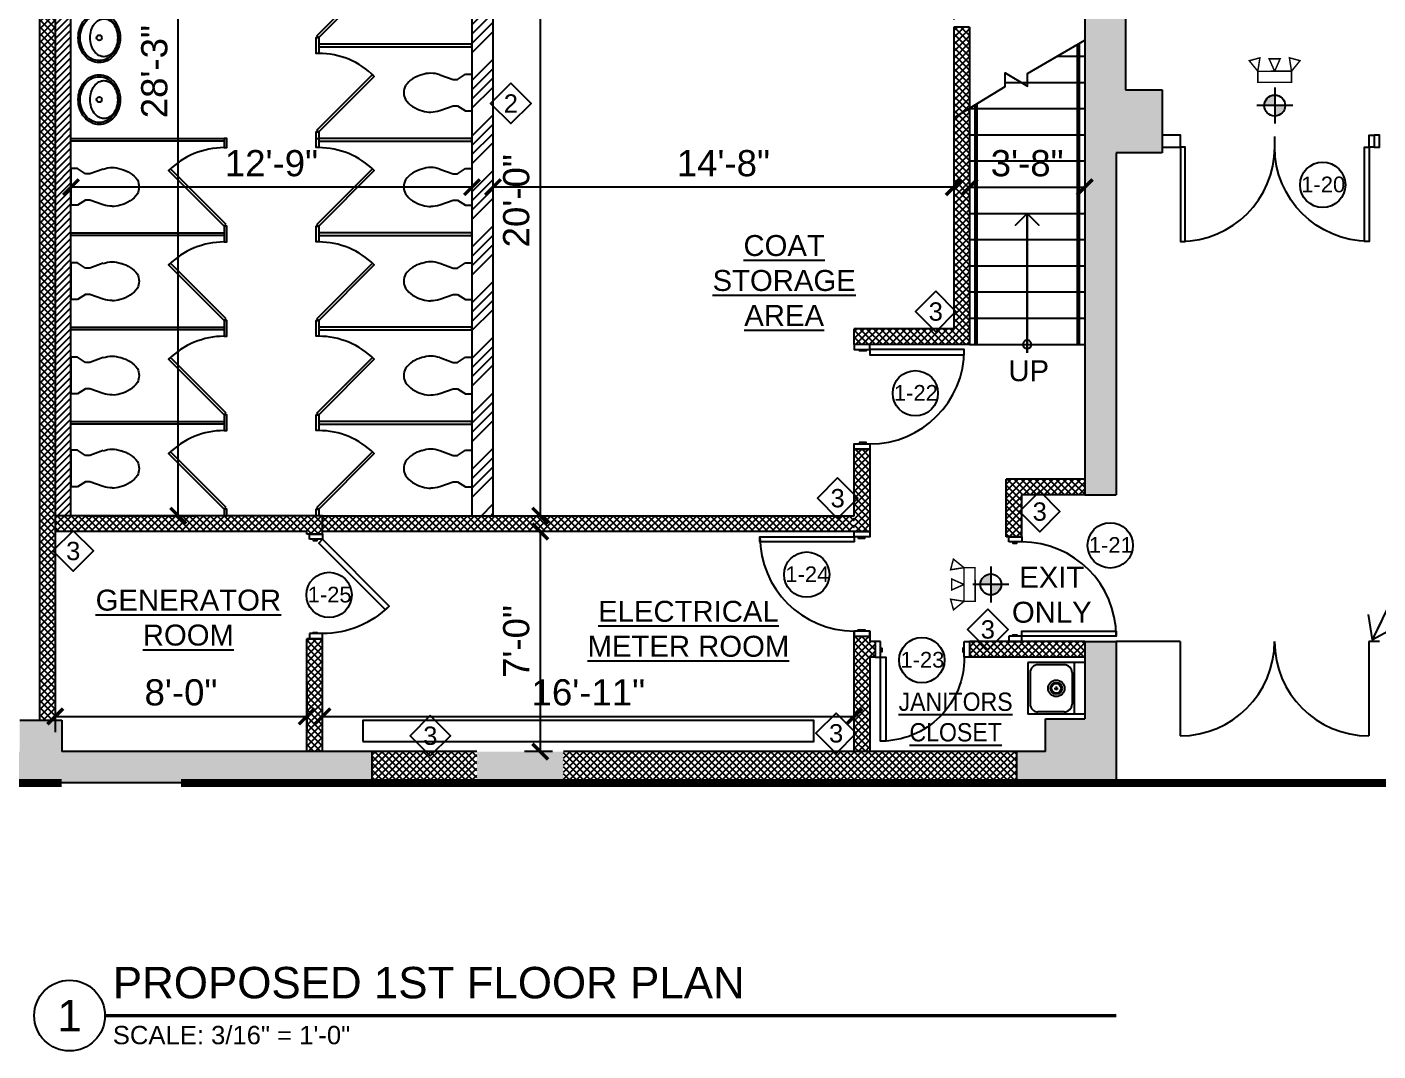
# Model space of a CAD drawing. Header units: inches. Extents: x -5252 to 14398, y -1665 to 9844.
# Drawn here: x -3378 to -2862, y 410 to 800 of the extents above; entities that cross this region are included whole.
import ezdxf
from ezdxf.enums import TextEntityAlignment as Align

# ---------------------------------------------------------------- set-up
doc = ezdxf.new("R2010")
doc.units = ezdxf.units.IN
doc.header["$LTSCALE"] = 48
doc.header["$MEASUREMENT"] = 0
for name, pattern in [('HIDDEN', [0.375, 0.25, -0.125]), ('HIDDEN2', [0.1875, 0.125, -0.0625]), ('PHANTOM', [2.5, 1.25, -0.25, 0.25, -0.25, 0.25, -0.25])]:
    doc.linetypes.add(name, pattern=pattern)
for name, color, linetype in [('A-Door', 151, 'Continuous'), ('ABOVE', 8, 'HIDDEN'), ('Dimensions', 5, 'Continuous'), ('door symbol', 91, 'Continuous'), ('E-4', 1, 'Continuous'), ('E-5', 5, 'Continuous'), ('EXIT-SIGNS', 1, 'Continuous'), ('Hatch', 9, 'Continuous'), ('Kitchen-Equipment', 5, 'Continuous'), ('PA-EMERGENCY-LIGHTS', 1, 'Continuous'), ('PLUMBING', 5, 'Continuous'), ('PROPERTY LINE', 2, 'PHANTOM'), ('Stair-Exist', 8, 'Continuous'), ('STAIRS', 5, 'Continuous'), ('TB1', 31, 'Continuous'), ('TEXT', 1, 'Continuous'), ('TOILET-FLOOR', 5, 'Continuous'), ('Wall-Exist', 6, 'Continuous'), ('Wall-Full', 2, 'Continuous'), ('Wall-New', 2, 'Continuous'), ('Wall-Type', 231, 'Continuous')]:
    doc.layers.add(name, color=color, linetype=linetype)
doc.styles.add('ARIAL', font='arial.ttf')
doc.styles.add('DIMTEXT', font='arial.ttf')
doc.styles.add('ROMANS', font='romans.shx')
doc.styles.get("Standard").update_dxf_attribs({"font": 'arial.ttf'})
doc.styles.add('STYLUSBT', font='stylu.ttf')
doc.styles.add('SWA-STND', font='arial.ttf')
doc.linetypes.add('FENCE', pattern='A,0.5,-0.1,["X",Standard,S=0.1,R=0,X=-0.035,Y=-0.05],-0.1', length=0.7)
doc.dimstyles.new('PA-DIM', dxfattribs={"dimtxt": 5, "dimasz": 5, "dimexe": 3, "dimexo": 0, "dimgap": 1, "dimtad": 1, "dimdec": 0, "dimzin": 3, "dimdsep": 46, "dimlunit": 4, "dimtxsty": 'STYLUSBT', "dimblk": 'ARCHTICK', "dimcen": 0.09, "dimclrd": 256, "dimclre": 256, "dimclrt": 1, "dimadec": 0, "dimazin": 0, "dimtfac": 1, "dimtdec": 0, "dimtix": 1, "dimtmove": 1, "dimatfit": 3, "dimldrblk": 'OPEN90', "dimfxl": 1, "dimfrac": 1, "dimtolj": 1, "dimtzin": 0, "dimarcsym": 0})
doc.dimstyles.new('SWA-48', dxfattribs={"dimscale": 0, "dimtxt": 10, "dimasz": 6, "dimexe": 6, "dimexo": 6, "dimgap": 4, "dimtad": 1, "dimdec": 0, "dimzin": 3, "dimdsep": 46, "dimlunit": 4, "dimtxsty": 'SWA-STND', "dimblk": 'ARCHTICK', "dimcen": 6, "dimclrd": 5, "dimclre": 5, "dimclrt": 1, "dimadec": 0, "dimazin": 0, "dimtfac": 1, "dimtdec": 0, "dimtix": 1, "dimtofl": 0, "dimtmove": 2, "dimatfit": 3, "dimfxl": 1, "dimtolj": 1, "dimtzin": 0, "dimlwd": -1, "dimlwe": -1, "dimarcsym": 0})

# ---------------------------------------------------------------- blocks, each defined once
blk = doc.blocks.new('Anno_Title_T1')
at = {"color": 0, "linetype": 'ByBlock', "lineweight": -2}
blk.add_lwpolyline([(2.75, 0), (3.75, 0)], dxfattribs=at)
at = {"color": 0, "linetype": 'ByBlock', "lineweight": -2, "style": 'ROMANS'}
blk.add_attdef('TITLE', (2.75, 0.5), '', height=1.25, dxfattribs=at)
blk.add_attdef('SCALE', text='', height=0.75, dxfattribs=at).set_placement((2.75, -0.5), align=Align.TOP_LEFT)
blk = doc.blocks.new('Anno_Title_A1')
at = {"color": 0, "linetype": 'ByBlock', "lineweight": -2}
blk.add_circle((0, 0), 2.25, dxfattribs=at)
blk.add_circle((0, 0), 2.25, dxfattribs=at)
at = {"color": 0, "linetype": 'ByBlock', "lineweight": -2, "style": 'ROMANS'}
blk.add_attdef('NUMBER', text='', height=1.25, dxfattribs=at).set_placement((0, 0), align=Align.MIDDLE)
blk = doc.blocks.new('_ArchTick')
at = {"color": 0, "linetype": 'ByBlock', "const_width": 0.219}
blk.add_lwpolyline([(-0.5, -0.5), (0.5, 0.5)], dxfattribs=at)
blk = doc.blocks.new('*U17')
for p, q in [((0, 0), (0, 4)), ((36, 0), (36, 4))]:
    blk.add_line(p, q)
blk.add_lwpolyline([(0, 0), (0, -36), (1.75, -36), (1.75, 0)], close=True)
blk.add_arc((0, 0), 36, 270, 0)
blk = doc.blocks.new('EXIT')
at = {"layer": 'EXIT-SIGNS'}
h = blk.add_hatch(color=251, dxfattribs=at)
h.paths.add_polyline_path([(6557.72, 28.43), (6557.72, 23.02, 0.414214), (6563.12, 28.43)])
h.paths.add_polyline_path([(6552.32, 28.43), (6557.72, 28.43), (6557.72, 33.83, 0.414214)])
for p, q in [((6557.72, 37.72), (6557.72, 19.17)), ((6567, 28.44), (6548.45, 28.44))]:
    blk.add_line(p, q, dxfattribs=at)
blk.add_circle((6557.72, 28.44), 5.4, dxfattribs=at)
blk = doc.blocks.new('EMERG LIGHT WALL')
at = {"layer": 'PA-EMERGENCY-LIGHTS', "const_width": 1}
blk.add_lwpolyline([(6557.72, -172.75), (6546.29, -172.75), (6546.29, -165.22), (6540.51, -158.05), (6547.72, -156.12), (6546.29, -165.22), (6557.72, -165.22), (6553.99, -156.8), (6561.46, -156.8), (6557.72, -165.22), (6569.15, -165.22), (6567.72, -156.12), (6574.94, -158.05), (6569.15, -165.22), (6569.15, -172.75)], close=True, dxfattribs=at)
blk = doc.blocks.new('*D5109')
at = {"layer": 'Defpoints', "color": 0, "transparency": 16777216}
for p in [(-3171.28, 607.92), (-3182.01, 523.92), (-3171.28, 523.92)]:
    blk.add_point(p, dxfattribs=at)
at = {"layer": 'Dimensions', "color": 5, "transparency": 16777216}
for p, q in [((-3177.28, 607.92), (-3188.01, 607.92)), ((-3182.01, 607.92), (-3182.01, 523.92)), ((-3177.28, 523.92), (-3188.01, 523.92))]:
    blk.add_line(p, q, dxfattribs=at)
at = {"layer": 'Dimensions', "color": 5, "transparency": 16777216, "xscale": 6, "yscale": 6, "zscale": 6}
for p, rotation in [((-3182.01, 607.92), 90), ((-3182.01, 523.92), 270)]:
    blk.add_blockref('_ArchTick', p, dxfattribs=dict(at, rotation=rotation))
at = {"layer": 'Dimensions', "color": 1, "transparency": 16777216, "insert": (-3191.12, 565.92), "char_height": 10, "attachment_point": 5, "rotation": 90}
blk.add_mtext('\\A1;7\'-0"', dxfattribs=at)
blk = doc.blocks.new('*D5110')
at = {"layer": 'Defpoints', "color": 0, "transparency": 16777216}
for p in [(-3367.13, 555.78), (-3271.13, 555.78), (-3271.13, 537.34)]:
    blk.add_point(p, dxfattribs=at)
at = {"layer": 'E-4', "color": 5, "transparency": 16777216}
for p, q in [((-3367.13, 549.78), (-3367.13, 531.34)), ((-3271.13, 549.78), (-3271.13, 531.34)), ((-3367.13, 537.34), (-3271.13, 537.34))]:
    blk.add_line(p, q, dxfattribs=at)
at = {"layer": 'E-4', "color": 5, "transparency": 16777216, "xscale": 6, "yscale": 6, "zscale": 6, "rotation": 180}
blk.add_blockref('_ArchTick', (-3367.13, 537.34), dxfattribs=at)
at = {"layer": 'E-4', "color": 5, "transparency": 16777216, "xscale": 6, "yscale": 6, "zscale": 6}
blk.add_blockref('_ArchTick', (-3271.13, 537.34), dxfattribs=at)
at = {"layer": 'E-4', "color": 1, "transparency": 16777216, "insert": (-3319.13, 546.45), "char_height": 10, "attachment_point": 5, "style": 'SWA-STND'}
blk.add_mtext('\\A1;8\'-0"', dxfattribs=at)
blk = doc.blocks.new('*D5156')
at = {"layer": 'Defpoints', "color": 0, "transparency": 16777216}
for p in [(-3018.15, 739.32), (-2974.15, 739.32), (-2974.15, 739.32)]:
    blk.add_point(p, dxfattribs=at)
at = {"layer": 'E-4', "color": 5, "transparency": 16777216}
blk.add_line((-3018.15, 739.32), (-2974.15, 739.32), dxfattribs=at)
at = {"layer": 'E-4', "color": 5, "transparency": 16777216, "xscale": 6, "yscale": 6, "zscale": 6, "rotation": 180}
blk.add_blockref('_ArchTick', (-3018.15, 739.32), dxfattribs=at)
at = {"layer": 'E-4', "color": 5, "transparency": 16777216, "xscale": 6, "yscale": 6, "zscale": 6}
blk.add_blockref('_ArchTick', (-2974.15, 739.32), dxfattribs=at)
at = {"layer": 'E-4', "color": 1, "transparency": 16777216, "insert": (-2996.15, 748.42), "char_height": 10, "attachment_point": 5, "style": 'SWA-STND'}
blk.add_mtext('\\A1;3\'-8"', dxfattribs=at)
blk = doc.blocks.new('Wc-Wm')
for p, q in [((-7, -3), (-7, -0.5)), ((-7, -0.5), (7, -0.5)), ((-5.04, -6.09), (-7, -3)), ((5.04, -6.09), (7, -3)), ((7, -3), (7, -0.5)), ((-6.84, -12.82), (-5.04, -7.69)), ((-5.04, -7.69), (-5.04, -6.09)), ((5.04, -7.69), (5.04, -6.09)), ((6.84, -12.82), (5.04, -7.69))]:
    blk.add_line(p, q)
for centre, radius, start, end in [((3.12, -16.22), 10.52, 161.1646, 180), ((-3.12, -16.22), 10.52, 360, 18.8354), ((3.12, -16.22), 10.52, 180, 198.8354), ((5.91, -16.2), 13.2, 194.9626, 211.7838), ((-6.53, -15.66), 14.01, 327.6462, 344.7553), ((-0.62, -16.74), 8.05, 341.1646, 3.7754), ((3.98, -16.74), 11.29, 214.6359, 233.9389), ((-3.98, -16.74), 11.29, 306.0611, 325.3641), ((0, -20.57), 5.93, 243.2988, 270), ((0, -20.57), 5.93, 270, 296.7012)]:
    blk.add_arc(centre, radius, start, end)
blk = doc.blocks.new('R-Lav')
for points in [[(0, 8, -0.084101), (3.71, 7.37, -0.091322), (6.72, 5.66, -0.103814), (8.8, 2.99, -0.114782), (9.5, 0, -0.114782), (8.8, -2.99, -0.103814), (6.72, -5.66, -0.091322), (3.71, -7.37, -0.084101), (0, -8, -0.084101), (-3.71, -7.37, -0.091322), (-6.72, -5.66, -0.103814), (-8.8, -2.99, -0.114782), (-9.5, 0, -0.114782), (-8.8, 2.99, -0.103814), (-6.72, 5.66, -0.091322), (-3.71, 7.37, -0.084101)], [(0, 7.25, -0.084101), (3.46, 6.66, -0.091322), (6.23, 5.08, -0.103814), (8.13, 2.66, -0.114782), (8.75, 0, -0.114782), (8.13, -2.66, -0.103814), (6.23, -5.08, -0.091322), (3.46, -6.66, -0.084101), (0, -7.25, -0.084101), (-3.46, -6.66, -0.091322), (-6.23, -5.08, -0.103814), (-8.13, -2.66, -0.114782), (-8.75, 0, -0.114782), (-8.13, 2.66, -0.103814), (-6.23, 5.08, -0.091322), (-3.46, 6.66, -0.084101)], [(0, 3.44, -0.073018), (2.87, 3.02, -0.084057), (5.13, 1.9, -0.106512), (6.74, 0.1, -0.130573), (7.25, -1.81, -0.130573), (6.74, -3.73, -0.106512), (5.13, -5.53, -0.084057), (2.87, -6.64, -0.073018), (0, -7.06, -0.073018), (-2.87, -6.64, -0.084057), (-5.13, -5.53, -0.106512), (-6.74, -3.73, -0.130573), (-7.25, -1.81, -0.130573), (-6.74, 0.1, -0.106512), (-5.13, 1.9, -0.084057), (-2.87, 3.02, -0.073018)]]:
    blk.add_lwpolyline(points, format="xyb", close=True)
blk.add_circle((0, 0), 1)
blk = doc.blocks.new('*U2645')
at = {"layer": 'A-Door', "color": 151, "linetype": 'Continuous', "lineweight": -3}
for points in [[(2, 5), (4, 5), (4, 41), (2, 41)], [(2, 0), (0, 0), (0, 5), (2, 5)], [(2, 1.5), (2.5, 1.5), (2.5, 3), (2, 3)], [(38, 1.5), (37.5, 1.5), (37.5, 3), (38, 3)], [(38, 0), (40, 0), (40, 5), (38, 5)]]:
    blk.add_lwpolyline(points, close=True, dxfattribs=at)
at = {"layer": 'A-Door', "color": 151, "linetype": 'Continuous', "lineweight": -3, "extrusion": (0, 0, -1)}
blk.add_arc((-2, 5), 36, 90, 180, dxfattribs=at)
blk = doc.blocks.new('A$C377B6908')
at = {"layer": 'Kitchen-Equipment'}
for p, q in [((0, 21.75), (0, 0)), ((0, 21.75), (19.75, 21.75)), ((19.75, 21.75), (19.75, 0)), ((0, 17.75), (19.75, 17.75)), ((3.87, 16.87), (15.88, 16.87)), ((0.87, 13.87), (0.87, 3.87)), ((18.88, 13.87), (18.88, 3.87)), ((3.87, 0.87), (15.88, 0.87)), ((0, 0), (19.75, 0)), ((19.75, 0), (19.75, 0))]:
    blk.add_line(p, q, dxfattribs=at)
at = {"layer": 'Kitchen-Equipment', "color": 8}
for p, q in [((9.13, 10.87), (10.63, 10.87)), ((9.88, 10.12), (9.88, 11.62))]:
    blk.add_line(p, q, dxfattribs=at)
for radius in [3.16, 2.22, 1.81]:
    blk.add_circle((9.88, 10.87), radius, dxfattribs=at)
at = {"layer": 'Kitchen-Equipment'}
for centre, start, end in [((3.87, 13.87), 90, 180), ((15.88, 13.87), 0, 90), ((3.87, 3.87), 180, 270), ((15.88, 3.87), 270, 0)]:
    blk.add_arc(centre, 3, start, end, dxfattribs=at)
blk = doc.blocks.new('*D5163')
at = {"layer": 'Defpoints', "color": 0, "transparency": 16777216}
for p in [(-3406.44, 1210.92), (-3373.13, 1210.92), (-3380.65, 523.92)]:
    blk.add_point(p, dxfattribs=at)
at = {"layer": 'E-5', "color": 5, "transparency": 16777216}
for p, q in [((-3379.13, 1210.92), (-3412.44, 1210.92)), ((-3406.44, 523.92), (-3406.44, 1210.92)), ((-3386.65, 523.92), (-3412.44, 523.92))]:
    blk.add_line(p, q, dxfattribs=at)
at = {"layer": 'E-5', "color": 5, "transparency": 16777216, "xscale": 6, "yscale": 6, "zscale": 6}
for p, rotation in [((-3406.44, 1210.92), 90), ((-3406.44, 523.92), 270)]:
    blk.add_blockref('_ArchTick', p, dxfattribs=dict(at, rotation=rotation))
at = {"layer": 'E-5', "color": 1, "transparency": 16777216, "insert": (-3415.54, 867.42), "char_height": 10, "attachment_point": 5, "rotation": 90, "style": 'SWA-STND'}
blk.add_mtext('\\A1;57\'-3"', dxfattribs=at)
blk = doc.blocks.new('*D5166')
at = {"layer": 'Defpoints', "color": 0, "transparency": 16777216}
for p in [(-3200.05, 739.32), (-3200.05, 739.32), (-3024.15, 739.32)]:
    blk.add_point(p, dxfattribs=at)
at = {"layer": 'E-5', "color": 5, "transparency": 16777216}
blk.add_line((-3024.15, 739.32), (-3200.05, 739.32), dxfattribs=at)
at = {"layer": 'E-5', "color": 5, "transparency": 16777216, "xscale": 6, "yscale": 6, "zscale": 6, "rotation": 180}
blk.add_blockref('_ArchTick', (-3200.05, 739.32), dxfattribs=at)
at = {"layer": 'E-5', "color": 5, "transparency": 16777216, "xscale": 6, "yscale": 6, "zscale": 6}
blk.add_blockref('_ArchTick', (-3024.15, 739.32), dxfattribs=at)
at = {"layer": 'E-5', "color": 1, "transparency": 16777216, "insert": (-3112.1, 748.42), "char_height": 10, "attachment_point": 5, "style": 'SWA-STND'}
blk.add_mtext('\\A1;14\'-8"', dxfattribs=at)
blk = doc.blocks.new('*D5167')
at = {"layer": 'Defpoints', "color": 0, "transparency": 16777216}
for p in [(-3200.05, 854.36), (-3200.05, 613.92), (-3182.01, 613.92)]:
    blk.add_point(p, dxfattribs=at)
at = {"layer": 'E-5', "color": 5, "transparency": 16777216}
for p, q in [((-3194.05, 854.36), (-3176.01, 854.36)), ((-3182.01, 854.36), (-3182.01, 613.92)), ((-3194.05, 613.92), (-3176.01, 613.92))]:
    blk.add_line(p, q, dxfattribs=at)
at = {"layer": 'E-5', "color": 5, "transparency": 16777216, "xscale": 6, "yscale": 6, "zscale": 6}
for p, rotation in [((-3182.01, 854.36), 90), ((-3182.01, 613.92), 270)]:
    blk.add_blockref('_ArchTick', p, dxfattribs=dict(at, rotation=rotation))
at = {"layer": 'E-5', "color": 1, "transparency": 16777216, "insert": (-3191.12, 734.14), "char_height": 10, "attachment_point": 5, "rotation": 90, "style": 'SWA-STND'}
blk.add_mtext('\\A1;20\'-0"', dxfattribs=at)
blk = doc.blocks.new('*D5152')
at = {"layer": 'Defpoints', "color": 0, "transparency": 16777216}
for p in [(-3361.13, 739.32), (-3361.13, 739.32), (-3208.05, 739.32)]:
    blk.add_point(p, dxfattribs=at)
at = {"layer": 'Dimensions', "color": 5, "transparency": 16777216}
blk.add_line((-3208.05, 739.32), (-3361.13, 739.32), dxfattribs=at)
at = {"layer": 'Dimensions', "color": 5, "transparency": 16777216, "xscale": 6, "yscale": 6, "zscale": 6, "rotation": 180}
blk.add_blockref('_ArchTick', (-3361.13, 739.32), dxfattribs=at)
at = {"layer": 'Dimensions', "color": 5, "transparency": 16777216, "xscale": 6, "yscale": 6, "zscale": 6}
blk.add_blockref('_ArchTick', (-3208.05, 739.32), dxfattribs=at)
at = {"layer": 'Dimensions', "color": 1, "transparency": 16777216, "insert": (-3284.59, 748.42), "char_height": 10, "attachment_point": 5, "style": 'SWA-STND'}
blk.add_mtext('\\A1;12\'-9"', dxfattribs=at)
blk = doc.blocks.new('*D5153')
at = {"layer": 'Defpoints', "color": 0, "transparency": 16777216}
for p in [(-3361.13, 952.91), (-3320.15, 952.91), (-3361.13, 613.92)]:
    blk.add_point(p, dxfattribs=at)
at = {"layer": 'E-5', "color": 5, "transparency": 16777216}
for p, q in [((-3355.13, 952.91), (-3314.15, 952.91)), ((-3320.15, 613.92), (-3320.15, 952.91)), ((-3355.13, 613.92), (-3314.15, 613.92))]:
    blk.add_line(p, q, dxfattribs=at)
at = {"layer": 'E-5', "color": 5, "transparency": 16777216, "xscale": 6, "yscale": 6, "zscale": 6}
for p, rotation in [((-3320.15, 952.91), 90), ((-3320.15, 613.92), 270)]:
    blk.add_blockref('_ArchTick', p, dxfattribs=dict(at, rotation=rotation))
at = {"layer": 'E-5', "color": 1, "transparency": 16777216, "insert": (-3329.26, 783.42), "char_height": 10, "attachment_point": 5, "rotation": 90, "style": 'SWA-STND'}
blk.add_mtext('\\A1;28\'-3"', dxfattribs=at)
blk = doc.blocks.new('*D5155')
at = {"layer": 'Defpoints', "color": 0, "transparency": 16777216}
for p in [(-3062.15, 537.34), (-3265.13, 523.92), (-3062.15, 523.92)]:
    blk.add_point(p, dxfattribs=at)
at = {"layer": 'E-5', "color": 5, "transparency": 16777216}
for p, q in [((-3265.13, 529.92), (-3265.13, 543.34)), ((-3062.15, 529.92), (-3062.15, 543.34)), ((-3265.13, 537.34), (-3062.15, 537.34))]:
    blk.add_line(p, q, dxfattribs=at)
at = {"layer": 'E-5', "color": 5, "transparency": 16777216, "xscale": 6, "yscale": 6, "zscale": 6, "rotation": 180}
blk.add_blockref('_ArchTick', (-3265.13, 537.34), dxfattribs=at)
at = {"layer": 'E-5', "color": 5, "transparency": 16777216, "xscale": 6, "yscale": 6, "zscale": 6}
blk.add_blockref('_ArchTick', (-3062.15, 537.34), dxfattribs=at)
at = {"layer": 'E-5', "color": 1, "transparency": 16777216, "insert": (-3163.64, 546.45), "char_height": 10, "attachment_point": 5, "style": 'SWA-STND'}
blk.add_mtext('\\A1;16\'-11"', dxfattribs=at)
blk = doc.blocks.new('wt')
at = {"layer": 'Wall-Type', "linetype": 'Continuous'}
blk.add_lwpolyline([(7.37, 0), (0, 7.37), (-7.37, 0), (0, -7.36)], close=True, dxfattribs=at)
at = {"layer": 'Wall-Type'}
blk.add_attdef('1', text='', height=5, dxfattribs=at).set_placement((0, 0), align=Align.MIDDLE)

msp = doc.modelspace()

# ---------------------------------------------------------------- hatches: boundary and pattern name
at = {"layer": 'Dimensions'}
h = msp.add_hatch(dxfattribs=at)
h.set_pattern_fill('ANSI37', color=253, scale=15)
h.set_pattern_definition([(45, (-14968.2727, 7959.639), (-1.32582521, 1.32582521), []), (135, (-14968.2727, 7959.639), (-1.32582521, -1.32582521), [])])
h.paths.add_polyline_path([(-3367.13, 1210.92), (-3373.13, 1210.92), (-3373.13, 535.92), (-3367.13, 535.92)])
h = msp.add_hatch(dxfattribs=at)
h.set_pattern_fill('ANSI31', color=253, scale=15)
h.paths.add_polyline_path([(-3361.13, 1168.92), (-3367.13, 1168.92), (-3367.13, 613.92), (-3361.13, 613.92)])
h = msp.add_hatch(dxfattribs=at)
h.set_pattern_fill('ANSI34', color=253, scale=20)
h.paths.add_polyline_path([(-3200.05, 854.36), (-3200.05, 860.36), (-3200.05, 896.91), (-3261.55, 896.91), (-3261.55, 912.91), (-3266.55, 912.91), (-3267.55, 912.91), (-3267.55, 890.91), (-3266.55, 890.91), (-3208.05, 890.91), (-3208.05, 689.92), (-3208.05, 613.92), (-3200.05, 613.92)])
h = msp.add_hatch(dxfattribs=at)
h.set_pattern_fill('ANSI37', color=253, scale=15)
h.set_pattern_definition([(45, (-3020.7754, 683.1459), (-1.325825, 1.325825), []), (135, (-3020.7754, 683.1459), (-1.325825, -1.325825), [])])
h.paths.add_polyline_path([(-3018.15, 769.49), (-3024.15, 765.84), (-3024.15, 685.32), (-3062.15, 685.32), (-3062.15, 679.32), (-3056.15, 679.32), (-3018.15, 679.32)])
h.paths.add_polyline_path([(-3018.15, 800.45), (-3024.15, 800.45), (-3024.15, 765.84), (-3018.15, 769.49)])
h.paths.add_polyline_path([(-2974.15, 565.92), (-3018.15, 565.92), (-3018.15, 559.92), (-2974.15, 559.92)])
h.paths.add_polyline_path([(-3054.15, 565.92), (-3056.15, 565.92), (-3056.15, 559.92), (-3054.15, 559.92)])
h.paths.add_polyline_path([(-3062.15, 607.92), (-3060.65, 607.92), (-3058.15, 607.92), (-3056.15, 607.92), (-3056.15, 639.32), (-3062.15, 639.32)])
h.paths.add_polyline_path([(-3060.65, 567.92), (-3062.15, 567.92), (-3062.15, 523.92), (-3056.15, 523.92), (-3056.15, 567.92), (-3058.15, 567.92)])
h = msp.add_hatch(dxfattribs=at)
h.set_pattern_fill('ANSI37', color=253, scale=15)
h.paths.add_polyline_path([(-2974.15, 627.92), (-3004.15, 627.92), (-3004.15, 605.92), (-2998.15, 605.92), (-2998.15, 621.92), (-2974.15, 621.92)])
h = msp.add_hatch(dxfattribs=at)
h.set_pattern_fill('ANSI37', color=253, scale=15)
h.paths.add_polyline_path([(-3367.13, 613.92), (-3367.13, 607.92), (-3271.13, 607.92), (-3271.13, 606.92), (-3265.13, 606.92), (-3265.13, 613.92)])
h.paths.add_polyline_path([(-3265.13, 566.92), (-3271.13, 566.92), (-3271.13, 523.92), (-3265.13, 523.92)])
h = msp.add_hatch(dxfattribs=at)
h.set_pattern_fill('ANSI37', color=253, scale=15)
h.paths.add_polyline_path([(-3062.15, 613.92), (-3265.13, 613.92), (-3265.13, 607.92), (-3062.15, 607.92)])
h = msp.add_hatch(dxfattribs=at)
h.set_pattern_fill('ANSI37', color=253, scale=15)
h.set_pattern_definition([(45, (39, 0), (-1.3258252, 1.3258252), []), (135, (39, 0), (-1.3258252, -1.3258252), [])])
h.paths.add_polyline_path([(-3206.15, 523.92), (-3246.15, 523.92), (-3246.15, 511.92), (-3206.15, 511.92)])
h.paths.add_polyline_path([(-3000.15, 523.92), (-3173.15, 523.92), (-3173.15, 511.92), (-3000.15, 511.92)])
at = {"layer": 'Hatch'}
h = msp.add_hatch(color=253, dxfattribs=at)
h.dxf.hatch_style = 1
h.paths.add_polyline_path([(-3246.15, 523.92), (-3364.65, 523.92), (-3364.65, 511.92), (-3246.15, 511.92)])
h.paths.add_polyline_path([(-3180.78, 1756.42), (-3195.28, 1756.42), (-3195.28, 1741.92), (-3180.78, 1741.92)], flags=17)
h.paths.add_polyline_path([(-2427.78, 1741.92), (-2576.78, 1741.92), (-2576.78, 1749.17), (-2592.78, 1749.17), (-2592.78, 1741.92), (-2945.65, 1741.92), (-2945.65, 1749.17), (-2961.65, 1749.17), (-2961.65, 1741.92), (-3363.28, 1741.92), (-3363.28, 1756.42), (-3377.78, 1756.42), (-3377.78, 1957.35), (-3389.78, 1957.35), (-3389.78, 1222.92), (-4225.19, 1222.92), (-4225.19, 1051.92), (-3697.19, 1051.92), (-3697.19, 732.92), (-3689.19, 732.92), (-3689.19, 1063.92), (-4213.19, 1063.92), (-4213.19, 1210.92), (-3367.13, 1210.92), (-3367.13, 1719.86), (-2971.65, 1719.86), (-2971.65, 1499.42), (-2958.65, 1499.42), (-2958.65, 1729.42), (-2945.65, 1729.42), (-2945.65, 1731.42), (-2592.28, 1731.42), (-2592.28, 1729.42), (-2576.78, 1729.42), (-2576.78, 1729.92), (-2427.78, 1729.92)])
h.paths.add_polyline_path([(-3675.65, 535.92), (-3689.19, 535.92), (-3689.19, 634.92), (-3697.19, 634.92), (-3697.19, 511.92), (-3364.65, 511.92), (-3364.65, 523.92), (-3364.65, 535.92), (-3380.65, 535.92), (-3380.65, 523.92), (-3675.65, 523.92)])
h.paths.add_polyline_path([(-3675.22, 776.42), (-3689.19, 776.42), (-3689.19, 764.42), (-3675.22, 764.42)], flags=17)
h = msp.add_hatch(color=253, dxfattribs=at)
h.dxf.hatch_style = 1
h.paths.add_polyline_path([(-2958.65, 1240.92), (-2971.65, 1240.92), (-2971.65, 1148.42), (-2958.65, 1148.42)])
h.paths.add_polyline_path([(-2491.17, 887.97), (-2483.15, 887.97), (-2483.15, 890.97), (-2499.65, 890.97), (-2499.65, 783.47), (-2491.17, 783.47)])
h.paths.add_polyline_path([(-1731.28, 1707.92), (-2195.78, 1707.92), (-2195.78, 1741.92), (-2269.3, 1741.92), (-2269.3, 1729.92), (-2207.78, 1729.92), (-2207.78, 1695.92), (-2128.78, 1695.92), (-2128.78, 1681.92), (-2115.65, 1681.92), (-2113.28, 1681.92), (-2113.28, 1695.92), (-1833.28, 1695.92), (-1833.28, 1682.92), (-1817.78, 1682.92), (-1817.78, 1695.92), (-1731.28, 1695.92)])
h.paths.add_polyline_path([(-2195.78, 1957.35), (-2207.78, 1957.35), (-2207.78, 1741.92), (-2195.78, 1741.92)])
h.paths.add_polyline_path([(-2207.78, 1749.17), (-2222.28, 1749.17), (-2222.28, 1741.92), (-2207.78, 1741.92)])
h.paths.add_polyline_path([(-2269.3, 1741.92), (-2326.78, 1741.92), (-2326.78, 1729.92), (-2269.3, 1729.92)])
h.paths.add_polyline_path([(-1537.19, 1707.92), (-1604.78, 1707.92), (-1604.78, 1695.92), (-1561.69, 1695.92), (-1561.69, 1681.92), (-1547.19, 1681.92), (-1547.19, 1628.35), (-1546.28, 1628.35), (-1546.28, 1621.92), (-1546.28, 1615.49), (-1547.19, 1615.49), (-1547.19, 1403.92), (-1560.28, 1403.92), (-1560.28, 1388.42), (-1547.19, 1388.42), (-1547.19, 1331.42), (-1537.19, 1331.42)])
h.paths.add_polyline_path([(-1537.19, 1235.42), (-1547.19, 1235.42), (-1547.19, 1072.42), (-1559.28, 1072.42), (-1559.28, 1056.92), (-1547.19, 1056.92), (-1547.19, 776.92), (-1563.21, 776.92), (-1563.21, 763.92), (-1625.21, 763.92), (-1625.21, 776.92), (-1640.71, 776.92), (-1640.71, 750.9), (-1537.19, 750.9)])
h.paths.add_polyline_path([(-1916.8, 778.42), (-1934.36, 778.42), (-1934.36, 761.6), (-1916.8, 761.6)])
h.paths.add_polyline_path([(-2205.86, 767.97), (-2234.13, 767.97), (-2234.13, 751.97), (-2205.86, 751.97)])
h.paths.add_polyline_path([(-2208.86, 923.24), (-2234.34, 923.24), (-2234.34, 903.97), (-2208.86, 903.97)])
h.paths.add_polyline_path([(-2200.9, 1072.92), (-2224.08, 1072.92), (-2224.08, 1057.42), (-2200.9, 1057.42)])
h.paths.add_polyline_path([(-1916.62, 904.92), (-1934.36, 904.92), (-1934.36, 889.42), (-1916.62, 889.42)])
h.paths.add_polyline_path([(-1873.65, 1073.67), (-1889.15, 1073.67), (-1889.15, 1058.17), (-1873.65, 1058.17)])
h.paths.add_polyline_path([(-1873.65, 1404.17), (-1889.15, 1404.17), (-1889.15, 1388.67), (-1873.65, 1388.67)])
h.paths.add_polyline_path([(-2216.15, 1400.42), (-2224.15, 1400.42), (-2224.15, 1392.42), (-2220.15, 1392.42), (-2216.15, 1392.42)])
h.paths.add_polyline_path([(-2582.15, 1403.42), (-2597.65, 1403.42), (-2597.65, 1387.92), (-2582.15, 1387.92)])
h.paths.add_polyline_path([(-2582.15, 1072.92), (-2597.65, 1072.92), (-2597.65, 1057.42), (-2582.15, 1057.42)])
h.paths.add_polyline_path([(-2483.15, 908.97), (-2501.15, 908.97), (-2501.15, 890.97), (-2483.15, 890.97)])
h.paths.add_polyline_path([(-2479.17, 783.47), (-2499.65, 783.47), (-2499.65, 764.42), (-2479.17, 764.42)])
h.paths.add_polyline_path([(-2479.17, 764.42), (-2499.65, 764.42), (-2632.15, 764.42), (-2632.15, 752.42), (-2499.65, 752.42), (-2499.65, 739.6), (-2479.17, 739.6)])
h.paths.add_polyline_path([(-2672.15, 764.42), (-2683.15, 764.42), (-2698.65, 764.42), (-2711.65, 764.42), (-2711.65, 752.42), (-2672.15, 752.42)])
h.paths.add_polyline_path([(-2683.15, 777.42), (-2698.65, 777.42), (-2698.65, 764.42), (-2683.15, 764.42)])
h.paths.add_polyline_path([(-2944.65, 1072.42), (-2958.65, 1072.42), (-2971.65, 1072.42), (-2971.65, 1056.92), (-2944.65, 1056.92)])
h.paths.add_polyline_path([(-2944.65, 1403.42), (-2971.65, 1403.42), (-2971.65, 1336.92), (-2958.65, 1336.92), (-2958.65, 1387.92), (-2944.65, 1387.92)])
h.paths.add_polyline_path([(-2962.15, 565.92), (-2974.15, 565.92), (-2974.15, 536.42), (-2989.15, 536.42), (-2989.15, 523.92), (-3000.15, 523.92), (-3000.15, 511.92), (-2962.15, 511.92)])
h.paths.add_polyline_path([(-2962.15, 752.42), (-2944.65, 752.42), (-2944.65, 776.42), (-2958.65, 776.42), (-2958.65, 803.59), (-2974.15, 803.59), (-2974.15, 621.92), (-2962.15, 621.92)])
h.paths.add_polyline_path([(-3173.15, 523.92), (-3206.15, 523.92), (-3206.15, 511.92), (-3173.15, 511.92)])

# ---------------------------------------------------------------- linework, layer by layer
at = {"color": 8}
msp.add_lwpolyline([(-3249.68, 527.7), (-3077.6, 527.7), (-3077.6, 535.74), (-3249.68, 535.74)], close=True, dxfattribs=at)
at = {"layer": 'A-Door'}
for points in [[(-2944.65, 754.65), (-2937.65, 754.65), (-2937.65, 759.15), (-2944.65, 759.15)], [(-2863.65, 754.65), (-2865.65, 754.65), (-2865.65, 759.15), (-2863.65, 759.15)], [(-2863.65, 754.65), (-2861.65, 754.65), (-2861.65, 759.15), (-2863.65, 759.15)]]:
    msp.add_lwpolyline(points, close=True, dxfattribs=at)
at = {"layer": 'A-Door', "color": 151, "linetype": 'Continuous', "lineweight": -3}
for points in [[(-3056.15, 677.32), (-3056.15, 679.32), (-3062.15, 679.32), (-3062.15, 677.32)], [(-3057.65, 677.32), (-3057.65, 676.82), (-3060.15, 676.82), (-3060.15, 677.32)], [(-3056.15, 677.32), (-3056.15, 675.32), (-3020.15, 675.32), (-3020.15, 677.32)], [(-3056.15, 641.32), (-3056.15, 639.32), (-3062.15, 639.32), (-3062.15, 641.32)], [(-3057.65, 641.32), (-3057.65, 641.82), (-3060.15, 641.82), (-3060.15, 641.32)], [(-3270.13, 604.92), (-3270.13, 606.92), (-3265.13, 606.92), (-3265.13, 604.92)], [(-3268.63, 604.92), (-3268.63, 604.42), (-3267.13, 604.42), (-3267.13, 604.92)], [(-3265.13, 604.92), (-3266.55, 603.5), (-3241.09, 578.05), (-3239.68, 579.46)], [(-3062.15, 605.92), (-3062.15, 603.92), (-3098.15, 603.92), (-3098.15, 605.92)], [(-3062.15, 605.92), (-3062.15, 607.92), (-3056.15, 607.92), (-3056.15, 605.92)], [(-3060.65, 605.92), (-3060.65, 605.42), (-3058.15, 605.42), (-3058.15, 605.92)], [(-3270.13, 568.92), (-3270.13, 566.92), (-3265.13, 566.92), (-3265.13, 568.92)], [(-3268.63, 568.92), (-3268.63, 569.42), (-3267.13, 569.42), (-3267.13, 568.92)], [(-3062.15, 569.92), (-3062.15, 567.92), (-3056.15, 567.92), (-3056.15, 569.92)], [(-3060.65, 569.92), (-3060.65, 570.42), (-3058.15, 570.42), (-3058.15, 569.92)], [(-3052.15, 565.92), (-3054.15, 565.92), (-3054.15, 559.92), (-3052.15, 559.92)], [(-3052.15, 563.42), (-3051.65, 563.42), (-3051.65, 561.92), (-3052.15, 561.92)], [(-3020.15, 563.42), (-3020.65, 563.42), (-3020.65, 561.92), (-3020.15, 561.92)], [(-3020.15, 565.92), (-3018.15, 565.92), (-3018.15, 559.92), (-3020.15, 559.92)], [(-3052.15, 559.92), (-3050.15, 559.92), (-3050.15, 527.92), (-3052.15, 527.92)]]:
    msp.add_lwpolyline(points, close=True, dxfattribs=at)
for centre, start, end in [((-3056.15, 677.32), 270, 0), ((-3062.15, 605.92), 180, 270)]:
    msp.add_arc(centre, 36, start, end, dxfattribs=at)
at = {"layer": 'A-Door', "color": 151, "linetype": 'Continuous', "lineweight": -3, "extrusion": (0, 0, -1)}
for centre, radius, start, end in [((3265.13, 604.92), 36, 225, 270), ((3051.88, 559.65), 31.73, 179.5142, 270.4858)]:
    msp.add_arc(centre, radius, start, end, dxfattribs=at)
at = {"layer": 'ABOVE', "linetype": 'HIDDEN2'}
msp.add_line((-3024.15, 809.32), (-3024.15, 800.45), dxfattribs=at)
at = {"layer": 'door symbol'}
for centre in [(-2883.35, 740.21), (-3038.83, 660.67), (-2964.44, 602.62), (-3080.28, 591.44), (-3262.6, 583.68), (-3036.35, 558.8)]:
    msp.add_circle(centre, 8.65, dxfattribs=at)
at = {"layer": 'PA-EMERGENCY-LIGHTS', "const_width": 0.562}
msp.add_lwpolyline([(-2901.67, 779.34), (-2908.1, 779.33), (-2908.11, 783.57), (-2911.37, 787.59), (-2907.31, 788.69), (-2908.11, 783.57), (-2901.68, 783.58), (-2903.79, 788.31), (-2899.59, 788.31), (-2901.68, 783.58), (-2895.25, 783.58), (-2896.06, 788.7), (-2892, 787.62), (-2895.25, 783.58), (-2895.25, 779.35)], close=True, dxfattribs=at)
at = {"layer": 'PROPERTY LINE', "color": 7, "ltscale": 2, "const_width": 3}
for points in [[(-3397.19, 1957.35), (-3397.19, 1222.92), (-4225.19, 1222.92), (-4225.19, 1051.92), (-3697.19, 1051.92), (-3697.19, 511.92), (-3364.65, 511.92)], [(-3319.13, 511.92), (-1537.19, 511.92), (-1537.19, 1711.92), (-2195.78, 1711.92), (-2195.78, 1957.35)]]:
    msp.add_lwpolyline(points, dxfattribs=at)
at = {"layer": 'Stair-Exist'}
msp.add_lwpolyline([(-2996.15, 676.14), (-2996.15, 679.32), (-2996.15, 729.32), (-3000.65, 724.82), (-2996.15, 729.32), (-2991.65, 724.82), (-2996.15, 729.32), (-2996.15, 680.91, 0.414214), (-2997.74, 679.32, 0.414214), (-2996.15, 677.72, 0.414214), (-2994.56, 679.32, 0.414214), (-2996.15, 680.91), (-2996.15, 677.72), (-2996.15, 676.14)], format="xyb", close=True, dxfattribs=at)
at = {"layer": 'STAIRS'}
for p, q in [((-2984.63, 789.32), (-2974.15, 789.32)), ((-3004.5, 779.32), (-2974.15, 779.32)), ((-3018.15, 769.32), (-2974.15, 769.32)), ((-3018.15, 759.32), (-2974.15, 759.32)), ((-3018.15, 749.32), (-2974.15, 749.32)), ((-3018.15, 739.32), (-2974.15, 739.32)), ((-3018.15, 729.32), (-2974.15, 729.32)), ((-3018.15, 719.32), (-2974.15, 719.32)), ((-3018.15, 709.32), (-2974.15, 709.32)), ((-3018.15, 699.32), (-2974.15, 699.32)), ((-3018.15, 689.32), (-2974.15, 689.32)), ((-3018.15, 679.32), (-2974.15, 679.32))]:
    msp.add_line(p, q, dxfattribs=at)
msp.add_lwpolyline([(-3024.15, 765.84), (-3004.5, 777.8), (-3004.5, 782.92), (-2996, 777.85), (-2996, 782.73), (-2974.15, 795.39)], dxfattribs=at)
at = {"layer": 'STAIRS', "color": 9, "const_width": 1.5}
for points in [[(-2976.65, 793.94), (-2976.65, 679.32)], [(-3015.65, 679.32), (-3015.65, 771.01)]]:
    msp.add_lwpolyline(points, dxfattribs=at)
at = {"layer": 'TB1'}
msp.add_lwpolyline([(-3348.14, 423.13, 1.2, 1.2, 0), (-2962.15, 423.13, 1.2, 1.2, 0)], format="xyseb", dxfattribs=at)
at = {"layer": 'TOILET-FLOOR'}
for points in [[(-3267.25, 797.12), (-3246.04, 818.34), (-3245.33, 817.63), (-3266.55, 796.41)], [(-3266.55, 790.41), (-3267.55, 790.41), (-3267.55, 796.41), (-3266.55, 796.41)], [(-3208.05, 793.91), (-3266.55, 793.91), (-3266.55, 792.91), (-3208.05, 792.91)], [(-3267.25, 761.12), (-3246.04, 782.34), (-3245.33, 781.63), (-3266.55, 760.41)], [(-3266.55, 754.42), (-3267.55, 754.42), (-3267.55, 760.41), (-3266.55, 760.41)], [(-3361.13, 757.91), (-3302.63, 757.91), (-3302.63, 756.91), (-3361.13, 756.91)], [(-3302.63, 754.42), (-3301.63, 754.42), (-3301.63, 757.91), (-3302.63, 757.91)], [(-3266.55, 754.42), (-3267.55, 754.42), (-3267.55, 757.91), (-3266.55, 757.91)], [(-3208.05, 757.91), (-3266.55, 757.91), (-3266.55, 756.91), (-3208.05, 756.91)], [(-3301.93, 725.12), (-3323.14, 746.34), (-3323.85, 745.63), (-3302.63, 724.42)], [(-3267.25, 725.12), (-3246.04, 746.34), (-3245.33, 745.63), (-3266.55, 724.42)], [(-3361.13, 721.92), (-3302.63, 721.92), (-3302.63, 720.92), (-3361.13, 720.92)], [(-3302.63, 718.42), (-3301.63, 718.42), (-3301.63, 724.42), (-3302.63, 724.42)], [(-3266.55, 718.42), (-3267.55, 718.42), (-3267.55, 724.42), (-3266.55, 724.42)], [(-3208.05, 721.92), (-3266.55, 721.92), (-3266.55, 720.92), (-3208.05, 720.92)], [(-3301.93, 689.12), (-3323.14, 710.34), (-3323.85, 709.63), (-3302.63, 688.42)], [(-3267.25, 689.12), (-3246.04, 710.34), (-3245.33, 709.63), (-3266.55, 688.42)], [(-3361.13, 685.92), (-3302.63, 685.92), (-3302.63, 684.92), (-3361.13, 684.92)], [(-3302.63, 682.42), (-3301.63, 682.42), (-3301.63, 688.42), (-3302.63, 688.42)], [(-3266.55, 682.42), (-3267.55, 682.42), (-3267.55, 688.42), (-3266.55, 688.42)], [(-3208.05, 685.92), (-3266.55, 685.92), (-3266.55, 684.92), (-3208.05, 684.92)], [(-3301.93, 653.12), (-3323.14, 674.34), (-3323.85, 673.63), (-3302.63, 652.42)], [(-3267.25, 653.12), (-3246.04, 674.34), (-3245.33, 673.63), (-3266.55, 652.42)], [(-3361.13, 649.92), (-3302.63, 649.92), (-3302.63, 648.92), (-3361.13, 648.92)], [(-3302.63, 646.42), (-3301.63, 646.42), (-3301.63, 652.42), (-3302.63, 652.42)], [(-3266.55, 646.42), (-3267.55, 646.42), (-3267.55, 652.42), (-3266.55, 652.42)], [(-3208.05, 649.92), (-3266.55, 649.92), (-3266.55, 648.92), (-3208.05, 648.92)], [(-3301.93, 617.12), (-3323.14, 638.34), (-3323.85, 637.63), (-3302.63, 616.42)], [(-3267.25, 617.12), (-3246.04, 638.34), (-3245.33, 637.63), (-3266.55, 616.42)], [(-3302.63, 613.92), (-3301.63, 613.92), (-3301.63, 616.42), (-3302.63, 616.42)], [(-3266.55, 613.92), (-3267.55, 613.92), (-3267.55, 616.42), (-3266.55, 616.42)]]:
    msp.add_lwpolyline(points, close=True, dxfattribs=at)
for centre, start, end in [((-3266.55, 760.41), 45, 90), ((-3302.63, 724.42), 90, 135), ((-3266.55, 724.42), 45, 90), ((-3302.63, 688.42), 90, 135), ((-3266.55, 688.42), 45, 90), ((-3302.63, 652.42), 90, 135), ((-3266.55, 652.42), 45, 90), ((-3302.63, 616.42), 90, 135), ((-3266.55, 616.42), 45, 90)]:
    msp.add_arc(centre, 30, start, end, dxfattribs=at)
at = {"layer": 'Wall-Exist'}
for p, q in [((-2974.15, 803.59), (-2974.15, 621.92)), ((-2958.65, 803.59), (-2958.65, 776.42)), ((-2958.65, 776.42), (-2944.65, 776.42)), ((-2944.65, 776.42), (-2944.65, 752.42)), ((-2944.65, 752.42), (-2962.15, 752.42)), ((-2962.15, 752.42), (-2962.15, 621.92)), ((-2974.15, 621.92), (-2962.15, 621.92)), ((-2974.15, 565.92), (-2974.15, 536.42)), ((-2974.15, 565.92), (-2962.15, 565.92)), ((-2962.15, 565.92), (-2962.15, 512.42)), ((-2989.15, 523.92), (-2989.15, 536.42)), ((-2989.15, 536.42), (-2974.15, 536.42)), ((-3380.65, 535.92), (-3364.65, 535.92)), ((-3364.65, 535.92), (-3364.65, 523.92)), ((-3246.15, 523.92), (-3364.65, 523.92)), ((-3227.15, 523.92), (-3260.15, 523.92)), ((-3246.15, 511.92), (-3246.15, 523.92)), ((-2989.15, 523.92), (-3000.15, 523.92)), ((-3000.15, 511.92), (-3000.15, 523.92)), ((-3364.65, 511.92), (-3697.19, 511.92)), ((-3246.15, 511.92), (-3364.65, 511.92)), ((-2962.15, 511.92), (-3000.15, 511.92))]:
    msp.add_line(p, q, dxfattribs=at)
at = {"layer": 'Wall-Full'}
for p, q in [((-3062.15, 639.32), (-3056.15, 639.32)), ((-3054.15, 565.92), (-3054.15, 559.92)), ((-3018.15, 565.92), (-3018.15, 559.92))]:
    msp.add_line(p, q, dxfattribs=at)
at = {"layer": 'Wall-New'}
for p, q in [((-3373.13, 1210.92), (-3373.13, 535.92)), ((-3367.13, 1210.92), (-3367.13, 535.92)), ((-3361.13, 613.92), (-3361.13, 1168.92)), ((-3208.05, 890.91), (-3208.05, 689.92)), ((-3200.05, 854.36), (-3200.05, 613.92)), ((-3024.15, 800.45), (-3024.15, 685.32)), ((-3018.15, 800.45), (-3024.15, 800.45)), ((-3018.15, 800.45), (-3018.15, 679.32)), ((-3208.05, 695.92), (-3208.05, 613.92)), ((-3024.15, 685.32), (-3062.15, 685.32)), ((-3062.15, 679.32), (-3062.15, 685.32)), ((-3018.15, 679.32), (-3062.15, 679.32)), ((-3062.15, 613.92), (-3062.15, 639.32)), ((-3056.15, 639.32), (-3056.15, 607.92)), ((-2974.15, 627.92), (-3004.15, 627.92)), ((-3004.15, 605.92), (-3004.15, 627.92)), ((-2974.15, 621.92), (-2998.15, 621.92)), ((-2998.15, 605.92), (-2998.15, 621.92)), ((-3265.13, 613.92), (-3367.13, 613.92)), ((-3265.13, 606.92), (-3265.13, 613.92)), ((-3265.13, 613.92), (-3062.15, 613.92)), ((-3271.13, 607.92), (-3367.13, 607.92)), ((-3271.13, 606.92), (-3271.13, 607.92)), ((-3265.13, 606.92), (-3271.13, 606.92)), ((-3056.15, 607.92), (-3265.13, 607.92)), ((-2998.15, 605.92), (-3004.15, 605.92)), ((-3062.15, 523.92), (-3062.15, 569.92)), ((-3062.15, 567.92), (-3056.15, 567.92)), ((-3056.15, 569.92), (-3056.15, 565.93)), ((-3271.13, 523.92), (-3271.13, 566.92)), ((-3265.13, 566.92), (-3271.13, 566.92)), ((-3265.13, 523.92), (-3265.13, 566.92)), ((-3054.15, 565.92), (-3056.15, 565.92)), ((-3004.15, 565.92), (-3018.15, 565.92)), ((-2974.15, 565.92), (-3004.15, 565.92)), ((-3056.15, 559.92), (-3056.15, 523.92)), ((-3054.15, 559.92), (-3056.15, 559.92)), ((-2974.15, 559.92), (-3018.15, 559.92)), ((-3206.15, 523.92), (-3246.15, 523.92)), ((-3000.15, 523.92), (-3173.15, 523.92)), ((-3206.15, 511.92), (-3246.15, 511.92)), ((-3000.15, 511.92), (-3173.15, 511.92))]:
    msp.add_line(p, q, dxfattribs=at)
at = {"layer": 'Wall-New', "color": 1, "linetype": 'FENCE'}
for p, q in [((-2937.73, 565.92), (-2962.15, 565.92)), ((-2937.73, 565.92), (-2937.73, 529.92)), ((-2861.65, 565.92), (-2865.73, 565.92)), ((-2865.73, 565.92), (-2865.73, 529.92))]:
    msp.add_line(p, q, dxfattribs=at)
for centre, start, end in [((-2937.73, 565.92), 270, 0), ((-2865.73, 565.92), 180, 270)]:
    msp.add_arc(centre, 36, start, end, dxfattribs=at)

# ---------------------------------------------------------------- block references
for name, p, xscale, yscale, zscale, rotation in [('EXIT', (-7757.92, 742.59), 0.740545077839796, 0.740545077839796, 0.740545077839796, 0.08044708294494042), ('EMERG LIGHT WALL', (-3108.01, -3101.16), 0.5625, 0.5625, 0.5625, 90.08044708294491), ('EXIT', (-7866.27, 559.82), 0.740545077839796, 0.740545077839796, 0.740545077839796, 0.08044708294494042)]:
    msp.add_blockref(name, p, dxfattribs=dict(xscale=xscale, yscale=yscale, zscale=zscale, rotation=rotation))
at = {"layer": 'A-Door'}
msp.add_blockref('*U17', (-2937.65, 754.65), dxfattribs=at)
at = {"layer": 'A-Door', "xscale": -1, "rotation": 359.9999999999908}
msp.add_blockref('*U17', (-2865.65, 754.65), dxfattribs=at)
at = {"layer": 'A-Door', "color": 151, "linetype": 'Continuous', "lineweight": -3, "xscale": -1, "rotation": 270}
msp.add_blockref('*U2645', (-3003.15, 565.92), dxfattribs=at)
at = {"layer": 'PLUMBING', "rotation": 270}
msp.add_blockref('A$C377B6908', (-2995.9, 557.92), dxfattribs=at)
at = {"layer": 'TB1'}
ref = msp.add_blockref('Anno_Title_T1', (-3361.64, 423.13), dxfattribs=dict(at, xscale=5.998500000000001, yscale=5.998500000000001, zscale=5.998500000000001))
ref.add_attrib('SCALE', 'SCALE: 3/16" = 1\'-0"', dxfattribs={"layer": '0', "color": 0, "linetype": 'ByBlock', "lineweight": -2, "height": 7, "style": 'ARIAL'}).set_placement((-3345.14, 410.11), align=Align.BOTTOM_LEFT)
ref.add_attrib('TITLE', 'PROPOSED 1ST FLOOR PLAN', dxfattribs={"layer": '0', "color": 0, "linetype": 'ByBlock', "lineweight": -2, "height": 11.997, "style": 'ARIAL'}).set_placement((-3345.14, 426.13), align=Align.BOTTOM_LEFT)
ref = msp.add_blockref('Anno_Title_A1', (-3361.64, 423.13), dxfattribs=dict(at, xscale=5.998500000000001, yscale=5.998500000000001, zscale=5.998500000000001))
ref.add_attrib('NUMBER', '1', dxfattribs={"layer": '0', "color": 0, "linetype": 'ByBlock', "lineweight": -2, "height": 12, "style": 'ARIAL'}).set_placement((-3361.64, 423.13), align=Align.MIDDLE)
at = {"layer": 'TOILET-FLOOR'}
for name, p, rotation in [('R-Lav', (-3350.34, 796.37), 90), ('R-Lav', (-3350.34, 772.75), 90), ('Wc-Wm', (-3207.55, 775.41), 270), ('Wc-Wm', (-3207.55, 739.42), 270), ('Wc-Wm', (-3207.55, 703.42), 270), ('Wc-Wm', (-3207.55, 667.42), 270), ('Wc-Wm', (-3207.55, 631.92), 270)]:
    msp.add_blockref(name, p, dxfattribs=dict(at, rotation=rotation))
at = {"layer": 'TOILET-FLOOR', "xscale": -1, "rotation": 90}
for p in [(-3361.63, 739.42), (-3361.63, 703.42), (-3361.63, 667.42), (-3361.63, 631.92)]:
    msp.add_blockref('Wc-Wm', p, dxfattribs=at)
at = {"layer": 'Wall-Type'}
ref = msp.add_blockref('wt', (-3193.21, 771.31), dxfattribs=dict(at, xscale=1.04847379605166, yscale=1.04847379605166, zscale=1.04847379605166, rotation=90))
ref.add_attrib('1', '2', dxfattribs={"height": 7}).set_placement((-3193.21, 771.31), align=Align.MIDDLE)
ref = msp.add_blockref('wt', (-3031.03, 691.86), dxfattribs=dict(at, xscale=1.04847379605166, yscale=1.04847379605166, zscale=1.04847379605166, rotation=90))
ref.add_attrib('1', '3', dxfattribs={"height": 7}).set_placement((-3031.03, 691.86), align=Align.MIDDLE)
ref = msp.add_blockref('wt', (-3068.48, 620.63), dxfattribs=dict(at, xscale=1.04847379605166, yscale=1.04847379605166, zscale=1.04847379605166, rotation=90))
ref.add_attrib('1', '3', dxfattribs={"height": 7}).set_placement((-3068.48, 620.63), align=Align.MIDDLE)
ref = msp.add_blockref('wt', (-2991.36, 615.52), dxfattribs=dict(at, xscale=1.04847379605166, yscale=1.04847379605166, zscale=1.04847379605166, rotation=90))
ref.add_attrib('1', '3', dxfattribs={"height": 7}).set_placement((-2991.36, 615.52), align=Align.MIDDLE)
ref = msp.add_blockref('wt', (-3360.26, 600.48), dxfattribs=dict(at, xscale=1.04847379605166, yscale=1.04847379605166, zscale=1.04847379605166, rotation=90))
ref.add_attrib('1', '3', dxfattribs={"height": 7}).set_placement((-3360.26, 600.48), align=Align.MIDDLE)
ref = msp.add_blockref('wt', (-3011.15, 570.53), dxfattribs=dict(at, xscale=1.04847379605166, yscale=1.04847379605166, zscale=1.04847379605166, rotation=90))
ref.add_attrib('1', '3', dxfattribs={"height": 7}).set_placement((-3011.15, 570.53), align=Align.MIDDLE)
ref = msp.add_blockref('wt', (-3223.96, 529.96), dxfattribs=dict(at, xscale=1.04847379605166, yscale=1.04847379605166, zscale=1.04847379605166, rotation=90))
ref.add_attrib('1', '3', dxfattribs={"height": 7}).set_placement((-3223.96, 529.96), align=Align.MIDDLE)
ref = msp.add_blockref('wt', (-3069.07, 530.88), dxfattribs=dict(at, xscale=1.04847379605166, yscale=1.04847379605166, zscale=1.04847379605166, rotation=90))
ref.add_attrib('1', '3', dxfattribs={"height": 7}).set_placement((-3069.07, 530.88), align=Align.MIDDLE)

# ---------------------------------------------------------------- texts
at = {"layer": 'door symbol'}
for tag, p in [('1-20', (-2883.14, 740.37)), ('1-22', (-3038.62, 660.82)), ('1-21', (-2964.23, 602.77)), ('1-24', (-3080.07, 591.59)), ('1-25', (-3262.39, 583.83)), ('1-23', (-3036.14, 558.95))]:
    msp.add_attdef(tag, text='', height=6, dxfattribs=at).set_placement(p, align=Align.MIDDLE_CENTER)
at = {"layer": 'Stair-Exist', "insert": (-2995.54, 673.27), "char_height": 8, "width": 22.6077, "attachment_point": 2}
msp.add_mtext('UP', dxfattribs=at)
at = {"layer": 'TEXT', "attachment_point": 5, "style": 'DIMTEXT'}
for s, width, insert, char_height, rotation in [('{\\LCOAT\\PSTORAGE AREA}', 77.4287, (-3088.9, 703.72), 8, 359.9998), ('EXIT\\PONLY', 77.4841, (-2986.75, 583.72), 8, 0.0804), ('{\\LGENERATOR ROOM }', 81.755, (-3316.31, 574.99), 8, 359.9998), ('{\\LELECTRICAL\\PMETER ROOM} ', 81.755, (-3125.44, 570.72), 8, 359.9998), ('{\\W0.9;\\LJANITORS\\PCLOSET}', 55.5739, (-3023.45, 537.06), 7, 359.9998)]:
    msp.add_mtext_dynamic_manual_height_columns(s, width=width, gutter_width=1, heights=[0], dxfattribs=dict(at, insert=insert, char_height=char_height, rotation=rotation))

# ---------------------------------------------------------------- dimensions: what is measured, and where the dimension line sits
at = {"layer": 'Dimensions'}
dim = msp.add_linear_dim(base=(-3361.13, 739.32), p1=(-3208.05, 739.32), p2=(-3361.13, 739.32), dimstyle='SWA-48', override={"dimscale": 1}, dxfattribs=at)
dim.commit()
dim.dimension.update_dxf_attribs({"geometry": '*D5152', "text_midpoint": (-3284.59, 748.42)})
dim = msp.add_linear_dim(base=(-3182.01, 523.92), p1=(-3171.28, 607.92), p2=(-3171.28, 523.92), angle=90, dimstyle='SWA-48', override={"dimscale": 1, "dimtxsty": 'Standard'}, dxfattribs=at)
dim.commit()
dim.dimension.update_dxf_attribs({"geometry": '*D5109', "text_midpoint": (-3191.12, 565.92)})
at = {"layer": 'E-4'}
for base, p1, p2, picture, middle in [((-2974.15, 739.32), (-3018.15, 739.32), (-2974.15, 739.32), '*D5156', (-2996.15, 748.42)), ((-3271.13, 537.34), (-3367.13, 555.78), (-3271.13, 555.78), '*D5110', (-3319.13, 546.45))]:
    dim = msp.add_linear_dim(base=base, p1=p1, p2=p2, dimstyle='SWA-48', override={"dimscale": 1}, dxfattribs=at)
    dim.commit()
    dim.dimension.update_dxf_attribs({"geometry": picture, "text_midpoint": middle})
at = {"layer": 'E-5'}
for base, p1, p2, picture, middle in [((-3406.44, 1210.92), (-3380.65, 523.92), (-3373.13, 1210.92), '*D5163', (-3415.54, 867.42)), ((-3320.15, 952.91), (-3361.13, 613.92), (-3361.13, 952.91), '*D5153', (-3329.26, 783.42)), ((-3182.01, 613.92), (-3200.05, 854.36), (-3200.05, 613.92), '*D5167', (-3191.12, 734.14))]:
    dim = msp.add_linear_dim(base=base, p1=p1, p2=p2, angle=90, dimstyle='SWA-48', override={"dimscale": 1}, dxfattribs=at)
    dim.commit()
    dim.dimension.update_dxf_attribs({"geometry": picture, "text_midpoint": middle})
for base, p1, p2, picture, middle in [((-3200.05, 739.32), (-3024.15, 739.32), (-3200.05, 739.32), '*D5166', (-3112.1, 748.42)), ((-3062.15, 537.34), (-3265.13, 523.92), (-3062.15, 523.92), '*D5155', (-3163.64, 546.45))]:
    dim = msp.add_linear_dim(base=base, p1=p1, p2=p2, dimstyle='SWA-48', override={"dimscale": 1}, dxfattribs=at)
    dim.commit()
    dim.dimension.update_dxf_attribs({"geometry": picture, "text_midpoint": middle})

# ---------------------------------------------------------------- leaders
at = {"layer": 'TEXT'}
msp.add_leader([(-2864.29, 566.56), (-2844.31, 608.03), (-2832.82, 608.03)], dimstyle='PA-DIM', override={"dimasz": 8}, dxfattribs=at)

doc.saveas('drawing.dxf')
